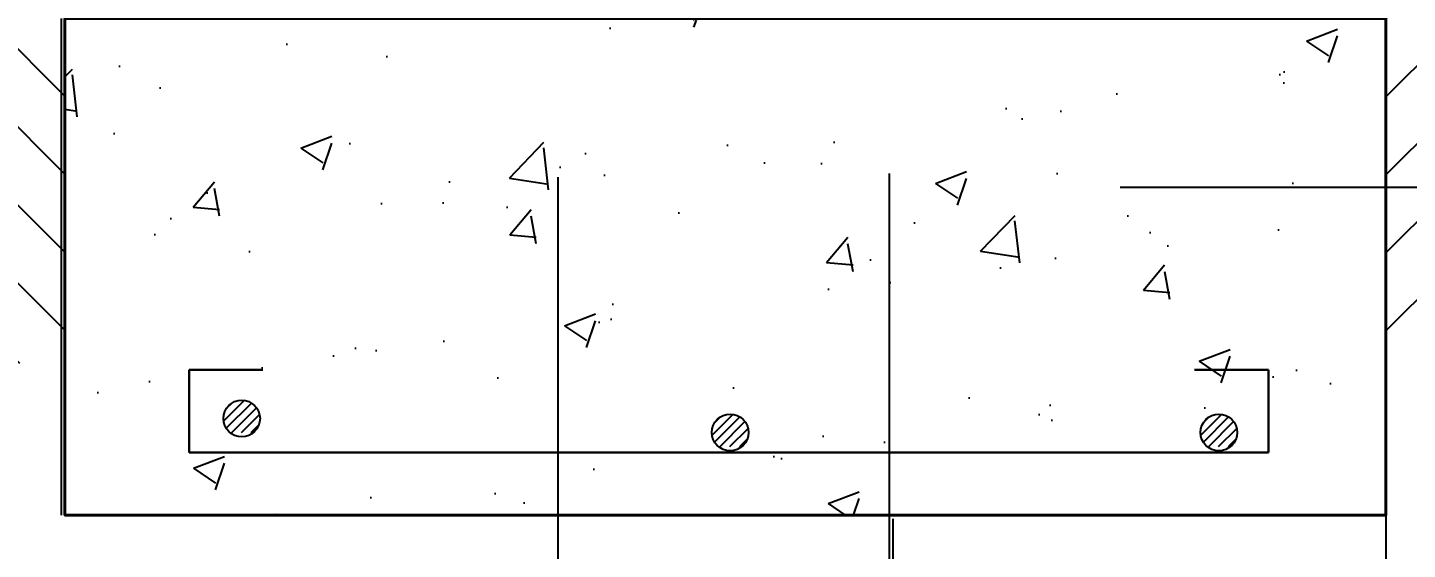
# Model space of a CAD drawing. Header units: inches. Extents: x 8351 to 42256, y 21052 to 33437.
# Drawn here: x 8509.1 to 8534.1, y 24179.41 to 24188.86 of the extents above; entities that cross this region are included whole.
import ezdxf

# ---------------------------------------------------------------- set-up
doc = ezdxf.new("R2010")
doc.units = ezdxf.units.IN
doc.header["$MEASUREMENT"] = 0
doc.styles.add('AEP', font='swisscl.ttf')
doc.dimstyles.new('IB-1', dxfattribs={"dimscale": 46, "dimtxt": 0.18, "dimasz": 0.1, "dimexe": 0.15, "dimexo": 0.0625, "dimgap": 0.09, "dimtad": 1, "dimdec": 0, "dimzin": 0, "dimdsep": 46, "dimlunit": 4, "dimtxsty": 'AEP', "dimblk": 'ARCHTICK', "dimcen": 0.09, "dimdle": 0.15, "dimclrd": 8, "dimclre": 8, "dimadec": 0, "dimazin": 0, "dimtfac": 1, "dimtdec": 0, "dimtix": 1, "dimtmove": 2, "dimatfit": 3, "dimfxl": 1, "dimtolj": 1, "dimtzin": 0, "dimarcsym": 0})

# ---------------------------------------------------------------- blocks, each defined once
blk = doc.blocks.new('_ArchTick')
at = {"color": 0, "linetype": 'ByBlock', "const_width": 0.15}
blk.add_lwpolyline([(-0.5, -0.5), (0.5, 0.5)], dxfattribs=at)
blk = doc.blocks.new('*D439')
at = {"color": 8, "lineweight": -2, "transparency": 16777216}
for p, q in [((8518.707977608055, 24179.9609409121), (8518.707977608055, 24162.37152755033)), ((8512.025790998921, 24172.09604247447), (8512.025790998921, 24162.37152755033)), ((8512.025790998921, 24169.27152755033), (8507.425790998921, 24169.27152755033)), ((8512.025790998921, 24169.27152755033), (8518.707977608055, 24169.27152755033)), ((8518.707977608055, 24169.27152755033), (8523.307977608056, 24169.27152755033))]:
    blk.add_line(p, q, dxfattribs=at)
at = {"layer": 'Defpoints', "color": 0, "transparency": 16777216}
for p in [(8518.707977608055, 24182.8359409121), (8512.025790998921, 24174.97104247447), (8518.707977608055, 24169.27152755033)]:
    blk.add_point(p, dxfattribs=at)
at = {"color": 8, "lineweight": -2, "transparency": 16777216, "xscale": 4.600000000000001, "yscale": 4.600000000000001, "zscale": 4.600000000000001}
blk.add_blockref('_ArchTick', (8512.025790998921, 24169.27152755033), dxfattribs=at)
at = {"color": 8, "lineweight": -2, "transparency": 16777216, "xscale": 4.600000000000001, "yscale": 4.600000000000001, "zscale": 4.600000000000001, "rotation": 180}
blk.add_blockref('_ArchTick', (8518.707977608055, 24169.27152755033), dxfattribs=at)
at = {"color": 0, "transparency": 16777216, "insert": (8515.366884303488, 24175.76427984391), "char_height": 4.600000000000001, "attachment_point": 5, "style": 'AEP'}
blk.add_mtext('\\A1;9"', dxfattribs=at)
blk = doc.blocks.new('*D440')
at = {"color": 8, "lineweight": -2, "transparency": 16777216}
for p, q in [((8518.707977608055, 24179.9609409121), (8518.707977608055, 24162.37152755033)), ((8524.777734844223, 24179.9609409121), (8524.777734844223, 24162.37152755033)), ((8518.707977608055, 24169.27152755033), (8514.107977608055, 24169.27152755033)), ((8518.707977608055, 24169.27152755033), (8524.777734844223, 24169.27152755033)), ((8524.777734844223, 24169.27152755033), (8529.377734844224, 24169.27152755033))]:
    blk.add_line(p, q, dxfattribs=at)
at = {"layer": 'Defpoints', "color": 0, "transparency": 16777216}
for p in [(8518.707977608055, 24182.8359409121), (8524.777734844223, 24182.8359409121), (8524.777734844223, 24169.27152755033)]:
    blk.add_point(p, dxfattribs=at)
at = {"color": 8, "lineweight": -2, "transparency": 16777216, "xscale": 4.600000000000001, "yscale": 4.600000000000001, "zscale": 4.600000000000001}
blk.add_blockref('_ArchTick', (8518.707977608055, 24169.27152755033), dxfattribs=at)
at = {"color": 8, "lineweight": -2, "transparency": 16777216, "xscale": 4.600000000000001, "yscale": 4.600000000000001, "zscale": 4.600000000000001, "rotation": 180}
blk.add_blockref('_ArchTick', (8524.777734844223, 24169.27152755033), dxfattribs=at)
at = {"color": 0, "transparency": 16777216, "insert": (8521.74285622614, 24175.76729426068), "char_height": 4.600000000000001, "attachment_point": 5, "style": 'AEP'}
blk.add_mtext('\\A1;6"', dxfattribs=at)
blk = doc.blocks.new('*D441')
at = {"color": 8, "lineweight": -2, "transparency": 16777216}
for p, q in [((8524.777734844223, 24179.9609409121), (8524.777734844223, 24162.37152755033)), ((8531.579305964731, 24172.09604247447), (8531.579305964731, 24162.37152755033)), ((8524.777734844223, 24169.27152755033), (8520.177734844223, 24169.27152755033)), ((8524.777734844223, 24169.27152755033), (8531.579305964731, 24169.27152755033)), ((8531.579305964731, 24169.27152755033), (8536.179305964732, 24169.27152755033))]:
    blk.add_line(p, q, dxfattribs=at)
at = {"layer": 'Defpoints', "color": 0, "transparency": 16777216}
for p in [(8524.777734844223, 24182.8359409121), (8531.579305964731, 24174.97104247447), (8531.579305964731, 24169.27152755033)]:
    blk.add_point(p, dxfattribs=at)
at = {"color": 8, "lineweight": -2, "transparency": 16777216, "xscale": 4.600000000000001, "yscale": 4.600000000000001, "zscale": 4.600000000000001}
blk.add_blockref('_ArchTick', (8524.777734844223, 24169.27152755033), dxfattribs=at)
at = {"color": 8, "lineweight": -2, "transparency": 16777216, "xscale": 4.600000000000001, "yscale": 4.600000000000001, "zscale": 4.600000000000001, "rotation": 180}
blk.add_blockref('_ArchTick', (8531.579305964731, 24169.27152755033), dxfattribs=at)
at = {"color": 0, "transparency": 16777216, "insert": (8528.178520404477, 24175.76427984391), "char_height": 4.600000000000001, "attachment_point": 5, "style": 'AEP'}
blk.add_mtext('\\A1;9"', dxfattribs=at)
blk = doc.blocks.new('*D479')
at = {"color": 8, "lineweight": -2, "transparency": 16777216}
for p, q in [((8518.707977608055, 24186.15298433488), (8518.707977608055, 24154.55860942173)), ((8509.707977608055, 24177.15298433488), (8509.707977608055, 24154.55860942173)), ((8509.707977608055, 24161.45860942173), (8505.107977608055, 24161.45860942173)), ((8509.707977608055, 24161.45860942173), (8518.707977608055, 24161.45860942173)), ((8518.707977608055, 24161.45860942173), (8523.307977608056, 24161.45860942173))]:
    blk.add_line(p, q, dxfattribs=at)
at = {"layer": 'Defpoints', "color": 0, "transparency": 16777216}
for p in [(8518.707977608055, 24189.02798433488), (8509.707977608055, 24180.02798433488), (8518.707977608055, 24161.45860942173)]:
    blk.add_point(p, dxfattribs=at)
at = {"color": 8, "lineweight": -2, "transparency": 16777216, "xscale": 4.600000000000001, "yscale": 4.600000000000001, "zscale": 4.600000000000001}
blk.add_blockref('_ArchTick', (8509.707977608055, 24161.45860942173), dxfattribs=at)
at = {"color": 8, "lineweight": -2, "transparency": 16777216, "xscale": 4.600000000000001, "yscale": 4.600000000000001, "zscale": 4.600000000000001, "rotation": 180}
blk.add_blockref('_ArchTick', (8518.707977608055, 24161.45860942173), dxfattribs=at)
at = {"color": 0, "transparency": 16777216, "insert": (8514.207977608055, 24167.95437613209), "char_height": 4.600000000000001, "attachment_point": 5, "style": 'AEP'}
blk.add_mtext('\\A1;10"', dxfattribs=at)
blk = doc.blocks.new('*D480')
at = {"color": 8, "lineweight": -2, "transparency": 16777216}
for p, q in [((8518.707977608055, 24186.15298433488), (8518.707977608055, 24154.55860942173)), ((8524.707977608055, 24186.21612824759), (8524.707977608055, 24154.55860942173)), ((8518.707977608055, 24161.45860942173), (8514.107977608055, 24161.45860942173)), ((8518.707977608055, 24161.45860942173), (8524.707977608055, 24161.45860942173)), ((8524.707977608055, 24161.45860942173), (8529.307977608056, 24161.45860942173))]:
    blk.add_line(p, q, dxfattribs=at)
at = {"layer": 'Defpoints', "color": 0, "transparency": 16777216}
for p in [(8518.707977608055, 24189.02798433488), (8524.707977608055, 24189.09112824759), (8524.707977608055, 24161.45860942173)]:
    blk.add_point(p, dxfattribs=at)
at = {"color": 8, "lineweight": -2, "transparency": 16777216, "xscale": 4.600000000000001, "yscale": 4.600000000000001, "zscale": 4.600000000000001}
blk.add_blockref('_ArchTick', (8518.707977608055, 24161.45860942173), dxfattribs=at)
at = {"color": 8, "lineweight": -2, "transparency": 16777216, "xscale": 4.600000000000001, "yscale": 4.600000000000001, "zscale": 4.600000000000001, "rotation": 180}
blk.add_blockref('_ArchTick', (8524.707977608055, 24161.45860942173), dxfattribs=at)
at = {"color": 0, "transparency": 16777216, "insert": (8521.707977608055, 24167.95437613209), "char_height": 4.600000000000001, "attachment_point": 5, "style": 'AEP'}
blk.add_mtext('\\A1;6"', dxfattribs=at)
blk = doc.blocks.new('*D481')
at = {"color": 8, "lineweight": -2, "transparency": 16777216}
for p, q in [((8524.707977608055, 24186.21612824759), (8524.707977608055, 24154.55860942173)), ((8533.707977608055, 24186.15298433488), (8533.707977608055, 24154.55860942173)), ((8524.707977608055, 24161.45860942173), (8520.107977608055, 24161.45860942173)), ((8524.707977608055, 24161.45860942173), (8533.707977608055, 24161.45860942173)), ((8533.707977608055, 24161.45860942173), (8538.307977608056, 24161.45860942173))]:
    blk.add_line(p, q, dxfattribs=at)
at = {"layer": 'Defpoints', "color": 0, "transparency": 16777216}
for p in [(8524.707977608055, 24189.09112824759), (8533.707977608055, 24189.02798433488), (8533.707977608055, 24161.45860942173)]:
    blk.add_point(p, dxfattribs=at)
at = {"color": 8, "lineweight": -2, "transparency": 16777216, "xscale": 4.600000000000001, "yscale": 4.600000000000001, "zscale": 4.600000000000001}
blk.add_blockref('_ArchTick', (8524.707977608055, 24161.45860942173), dxfattribs=at)
at = {"color": 8, "lineweight": -2, "transparency": 16777216, "xscale": 4.600000000000001, "yscale": 4.600000000000001, "zscale": 4.600000000000001, "rotation": 180}
blk.add_blockref('_ArchTick', (8533.707977608055, 24161.45860942173), dxfattribs=at)
at = {"color": 0, "transparency": 16777216, "insert": (8529.207977608055, 24167.95437613209), "char_height": 4.600000000000001, "attachment_point": 5, "style": 'AEP'}
blk.add_mtext('\\A1;10"', dxfattribs=at)
blk = doc.blocks.new('*D482')
at = {"color": 8, "lineweight": -2, "transparency": 16777216}
for p, q in [((8509.777734843292, 24177.15298433488), (8509.777734843292, 24146.80468636046)), ((8533.707977608055, 24177.15298433488), (8533.707977608055, 24146.80468636046)), ((8502.877734843292, 24153.70468636046), (8540.607977608055, 24153.70468636046))]:
    blk.add_line(p, q, dxfattribs=at)
at = {"layer": 'Defpoints', "color": 0, "transparency": 16777216}
for p in [(8509.777734843292, 24180.02798433488), (8533.707977608055, 24180.02798433488), (8533.707977608055, 24153.70468636046)]:
    blk.add_point(p, dxfattribs=at)
at = {"color": 8, "lineweight": -2, "transparency": 16777216, "xscale": 4.600000000000001, "yscale": 4.600000000000001, "zscale": 4.600000000000001, "rotation": 180}
blk.add_blockref('_ArchTick', (8509.777734843292, 24153.70468636046), dxfattribs=at)
at = {"color": 8, "lineweight": -2, "transparency": 16777216, "xscale": 4.600000000000001, "yscale": 4.600000000000001, "zscale": 4.600000000000001}
blk.add_blockref('_ArchTick', (8533.707977608055, 24153.70468636046), dxfattribs=at)
at = {"color": 0, "transparency": 16777216, "insert": (8521.742856225674, 24160.15372961079), "char_height": 4.600000000000001, "attachment_point": 5, "style": 'AEP'}
blk.add_mtext("\\A1;2'-2''", dxfattribs=at)

msp = doc.modelspace()

# ---------------------------------------------------------------- hatches: boundary and pattern name
h = msp.add_hatch()
h.set_pattern_fill('AR-PARQ1', color=8, scale=0.5, angle=45, style=0)
h.set_pattern_definition([(45.00000000000001, (17533.09023484423, 92738.15298433491), (8.485281374238571, 8.881784197001252e-16), [6, -6]), (45.00000000000001, (17532.38312806303, 92738.8600911161), (8.485281374238571, 8.881784197001252e-16), [6, -6]), (45.00000000000001, (17531.67602128184, 92739.5671978973), (8.485281374238571, 8.881784197001252e-16), [6, -6]), (45.00000000000001, (17530.96891450065, 92740.27430467849), (8.485281374238571, 8.881784197001252e-16), [6, -6]), (45.00000000000001, (17530.26180771946, 92740.98141145968), (8.485281374238571, 8.881784197001252e-16), [6, -6]), (45.00000000000001, (17529.55470093826, 92741.68851824087), (8.485281374238571, 8.881784197001252e-16), [6, -6]), (45.00000000000001, (17528.84759415707, 92742.39562502207), (8.485281374238571, 8.881784197001252e-16), [6, -6]), (135, (17537.33287553138, 92742.39562502207), (-8.485281374238571, -8.881784197001252e-16), [6, -6]), (135, (17538.03998231257, 92743.10273180326), (-8.485281374238571, -8.881784197001252e-16), [6, -6]), (135, (17538.74708909376, 92743.80983858445), (-8.485281374238571, -8.881784197001252e-16), [6, -6]), (135, (17539.45419587495, 92744.51694536564), (-8.485281374238571, -8.881784197001252e-16), [6, -6]), (135, (17540.16130265615, 92745.22405214683), (-8.485281374238571, -8.881784197001252e-16), [6, -6]), (135, (17540.86840943734, 92745.93115892803), (-8.485281374238571, -8.881784197001252e-16), [6, -6]), (135, (17541.57551621853, 92746.63826570922), (-8.485281374238571, -8.881784197001252e-16), [6, -6])])
h.paths.add_polyline_path([(8501.902734844223, 24209.59048433488), (8509.777734844223, 24209.59048433488), (8509.777734844223, 24182.77798433488), (8501.902734844223, 24182.77798433488)])
h = msp.add_hatch()
h.set_pattern_fill('AR-PARQ1', color=8, scale=0.5, angle=45, style=0)
h.set_pattern_definition([(135, (-489.6045223919446, 92738.15298433491), (-8.485281374238571, 8.881784197001252e-16), [6, -6]), (135, (-488.8974156107524, 92738.8600911161), (-8.485281374238571, 8.881784197001252e-16), [6, -6]), (135, (-488.1903088295603, 92739.5671978973), (-8.485281374238571, 8.881784197001252e-16), [6, -6]), (135, (-487.4832020483682, 92740.27430467849), (-8.485281374238571, 8.881784197001252e-16), [6, -6]), (135, (-486.7760952671761, 92740.98141145968), (-8.485281374238571, 8.881784197001252e-16), [6, -6]), (135, (-486.0689884859839, 92741.68851824087), (-8.485281374238571, 8.881784197001252e-16), [6, -6]), (135, (-485.3618817047918, 92742.39562502207), (-8.485281374238571, 8.881784197001252e-16), [6, -6]), (45, (-493.8471630790973, 92742.39562502207), (8.485281374238571, -8.881784197001252e-16), [6, -6]), (45, (-494.5542698602894, 92743.10273180326), (8.485281374238571, -8.881784197001252e-16), [6, -6]), (45, (-495.2613766414815, 92743.80983858445), (8.485281374238571, -8.881784197001252e-16), [6, -6]), (45, (-495.9684834226737, 92744.51694536564), (8.485281374238571, -8.881784197001252e-16), [6, -6]), (45, (-496.6755902038658, 92745.22405214683), (8.485281374238571, -8.881784197001252e-16), [6, -6]), (45, (-497.3826969850579, 92745.93115892803), (8.485281374238571, -8.881784197001252e-16), [6, -6]), (45, (-498.08980376625, 92746.63826570922), (8.485281374238571, -8.881784197001252e-16), [6, -6])])
h.paths.add_polyline_path([(8541.582977608055, 24209.59048433488), (8533.707977608055, 24209.59048433488), (8533.707977608055, 24182.77798433488), (8541.582977608055, 24182.77798433488)])
h = msp.add_hatch()
h.set_pattern_fill('AR-CONC', color=8, scale=0.8, style=0)
h.set_pattern_definition([(49.99999999999999, (-148200.1403254883, 22437.92276994538), (5.738081460806028, -0.5020170798607609), [0.6000000000000001, -6.600000000000001]), (355, (-148200.1403254883, 22437.92276994538), (-1.110010668904, 6.017537069600095), [0.48, -5.28]), (100.4514, (-148199.662152048, 22437.88093522543), (4.628075053712172, 5.515516336487629), [0.509921519999992, -5.609136895999935]), (46.18420000000002, (-148200.1403254883, 22439.52276994547), (8.537928389005156, -1.324152114632145), [0.8999999999999952, -9.899999999999924]), (96.63559999999998, (-148199.4288315278, 22439.41242348941), (7.477301644389627, 7.792942967203534), [0.7648823039999938, -8.413703999999901]), (351.1842, (-148200.1403254883, 22439.52276994547), (7.477295561069018, 7.792948807402597), [0.7200000000000001, -7.920000000000001]), (21, (-148199.3403254876, 22439.12276994556), (4.775256416947694, -3.220951125322711), [0.6000000000000001, -6.600000000000001]), (326.0000000000001, (-148199.3403254876, 22439.12276994556), (1.946522655372654, 5.801200360374825), [0.48, -5.28]), (71.4514, (-148198.9423876235, 22438.85435709756), (6.72178102865192, 2.580243973679619), [0.5099215200000001, -5.609136896]), (37.50000000000001, (-148200.1403254883, 22437.92276994538), (0.09727884253832536, 2.663150830650492), [0, -5.216, 0, -5.36, 0, -5.300000000000001]), (7.499999999999999, (-148200.1403254883, 22437.92276994538), (2.104556299537189, 3.155293695058882), [0, -3.056, 0, -5.096, 0, -2.02]), (327.5, (-148201.9243254883, 22437.92276994538), (4.270579489379273, -0.1804389738750384), [0, -2, 0, -6.24, 0, -8.28]), (317.5, (-148202.7243254881, 22437.92276994538), (4.66548935473909, 0.8008398586585411), [0, -2.6, 0, -4.144, 0, -5.88])])
edge = h.paths.add_edge_path()
edge.add_line((8533.707977608055, 24180.02798433488), (8533.707977608055, 24189.02798433488))
edge.add_line((8533.707977608055, 24189.02798433488), (8524.347581560933, 24189.02798433488))
edge.add_spline(control_points=[(8524.347581560933, 24189.02798433488), (8524.276633286127, 24189.0215740728), (8524.20576739891, 24189.02051854812), (8524.135032621421, 24189.02798433488)], knot_values=[5.468446856196307, 5.468446856196307, 5.468446856196307, 5.468446856196307, 5.682645937163325, 5.682645937464558, 5.682645937464558, 5.682645937464558], degree=3, periodic=0)
edge.add_spline(control_points=[(8523.113204793282, 24189.02798433488), (8522.915411459491, 24188.99581667015), (8522.714381781616, 24189.01942455189), (8522.513599221804, 24189.02798433488)], knot_values=[3.830591787229998, 3.830591787229998, 3.830591787229998, 3.830591787234377, 4.430197358945813, 4.43019735895327, 4.43019735895327, 4.43019735895327], degree=3, periodic=0)
edge.add_line((8522.513599221804, 24189.02798433488), (8522.088787241117, 24189.02798433488))
edge.add_spline(control_points=[(8522.088787241117, 24189.02798433488), (8521.64324592913, 24189.0135400228), (8521.19915811459, 24188.9680480196), (8520.757254567206, 24189.02798433488)], knot_values=[2.074247133451844, 2.074247133451844, 2.074247133451844, 2.074247133451844, 3.407322677659142, 3.407322677662319, 3.407322677662319, 3.407322677662319], degree=3, periodic=0)
edge.add_spline(control_points=[(8519.186412887857, 24189.02798433488), (8519.423512462736, 24189.0194920318), (8519.949189318553, 24189.21852070725), (8520.472486971155, 24189.06660796775), (8520.757254567206, 24189.02798433488)], knot_values=[0.4905884110621325, 0.4905884110621325, 0.4905884110621325, 0.4905884110890456, 1.215198317692988, 2.074247133451844, 2.074247133451844, 2.074247133451844, 2.074247133455021], degree=3, periodic=0)
edge.add_line((8520.757254567206, 24189.02798433488), (8509.777734843292, 24189.02798433488))
edge.add_line((8509.777734844223, 24189.02798433488), (8509.777734844223, 24180.02798433488))
edge.add_line((8509.777734844223, 24180.02798433488), (8533.707977608987, 24180.02798433488))
h = msp.add_hatch()
h.set_pattern_fill('ANSI31', color=1, style=0)
h.set_pattern_definition([(45, (-148200.1403254883, 22438.28576179247), (-0.08838834764831843, 0.08838834764831845), [])])
h.paths.add_polyline_path([(8513.311533507169, 24181.7788192665, 1), (8512.648033915297, 24181.7788192665, 0.2199878270153865), (8512.764889201359, 24181.52607774481), (8513.194678221107, 24181.52607774481, 0.2199878270153865)])
h = msp.add_hatch()
h.set_pattern_fill('ANSI31', color=1, style=0)
h.set_pattern_definition([(45, (-148191.2913521266, 22438.03302027078), (-0.08838834764831843, 0.08838834764831845), [])])
h.paths.add_polyline_path([(8522.160506868944, 24181.52607774481, 1), (8521.497007277072, 24181.52607774481, 0.2199878270153865), (8521.613862563134, 24181.27333622312), (8522.043651581951, 24181.27333622312, 0.2199878270153865)])
h = msp.add_hatch()
h.set_pattern_fill('ANSI31', color=1, style=0)
h.set_pattern_definition([(45, (-148182.4385666063, 22438.03302027078), (-0.08838834764831843, 0.08838834764831845), [])])
h.paths.add_polyline_path([(8531.0132923892, 24181.52607774481, 1), (8530.349792797328, 24181.52607774481, 0.2199878270153865), (8530.46664808339, 24181.27333622312), (8530.896437102207, 24181.27333622312, 0.2199878270153865)])

# ---------------------------------------------------------------- linework, layer by layer
at = {"color": 7}
for p, q in [((8509.707977608055, 24189.02798433488), (8509.707977608055, 24180.02798433488)), ((8533.707977608055, 24189.02798433488), (8533.707977608055, 24180.02798433488))]:
    msp.add_line(p, q, dxfattribs=at)
at = {"color": 8}
msp.add_line((8528.891903490969, 24185.96868257064), (8546.141903490969, 24185.96868257064), dxfattribs=at)
at = {"color": 6, "lineweight": 30}
for p, q in [((8513.364811739162, 24182.66339355221), (8512.025790998921, 24182.66339355221)), ((8512.025790998921, 24182.66339355221), (8512.025790998921, 24181.16308589725)), ((8530.24028522449, 24182.66339355221), (8531.579305964731, 24182.66339355221)), ((8531.579305964731, 24181.16308589725), (8531.579305964731, 24182.66339355221)), ((8531.579305964731, 24182.66339355221), (8531.579305964731, 24181.16308589725)), ((8512.025790998921, 24181.16308589725), (8531.579305964731, 24181.16308589725))]:
    msp.add_line(p, q, dxfattribs=at)
at = {"color": 7, "lineweight": 40}
msp.add_lwpolyline([(8509.777734844223, 24189.02798433488), (8533.707977608055, 24189.02798433488), (8533.707977608055, 24180.02798433488), (8509.777734844223, 24180.02798433488)], close=True, dxfattribs=at)
at = {"color": 1}
for centre in [(8512.979783711233, 24181.7788192665), (8521.828757073008, 24181.52607774481), (8530.681542593264, 24181.52607774481)]:
    msp.add_circle(centre, 0.331749795761425, dxfattribs=at)

# ---------------------------------------------------------------- dimensions: what is measured, and where the dimension line sits
for base, p1, p2, text, picture, middle in [((8518.707977608055, 24161.45860942173), (8509.707977608055, 24180.02798433488), (8518.707977608055, 24189.02798433488), '10"', '*D479', (8514.207977608055, 24167.95437613209)), ((8533.707977608055, 24161.45860942173), (8524.707977608055, 24189.09112824759), (8533.707977608055, 24189.02798433488), '10"', '*D481', (8529.207977608055, 24167.95437613209)), ((8518.707977608055, 24169.27152755033), (8512.025790998921, 24174.97104247447), (8518.707977608055, 24182.8359409121), '9"', '*D439', (8515.366884303488, 24175.76427984391)), ((8531.579305964731, 24169.27152755033), (8524.777734844223, 24182.8359409121), (8531.579305964731, 24174.97104247447), '9"', '*D441', (8528.178520404477, 24175.76427984391)), ((8533.707977608055, 24153.70468636046), (8509.777734843292, 24180.02798433488), (8533.707977608055, 24180.02798433488), "2'-2''", '*D482', (8521.742856225674, 24160.15372961079))]:
    dim = msp.add_linear_dim(base=base, p1=p1, p2=p2, text=text, dimstyle='IB-1', override={"dimtxt": 0.1})
    dim.commit()
    dim.dimension.update_dxf_attribs({"geometry": picture, "text_midpoint": middle})
for base, p1, p2, picture, middle in [((8524.707977608055, 24161.45860942173), (8518.707977608055, 24189.02798433488), (8524.707977608055, 24189.09112824759), '*D480', (8521.707977608055, 24167.95437613209)), ((8524.777734844223, 24169.27152755033), (8518.707977608055, 24182.8359409121), (8524.777734844223, 24182.8359409121), '*D440', (8521.74285622614, 24175.76729426068))]:
    dim = msp.add_linear_dim(base=base, p1=p1, p2=p2, dimstyle='IB-1', override={"dimtxt": 0.1})
    dim.commit()
    dim.dimension.update_dxf_attribs({"geometry": picture, "text_midpoint": middle})

doc.saveas('drawing.dxf')
